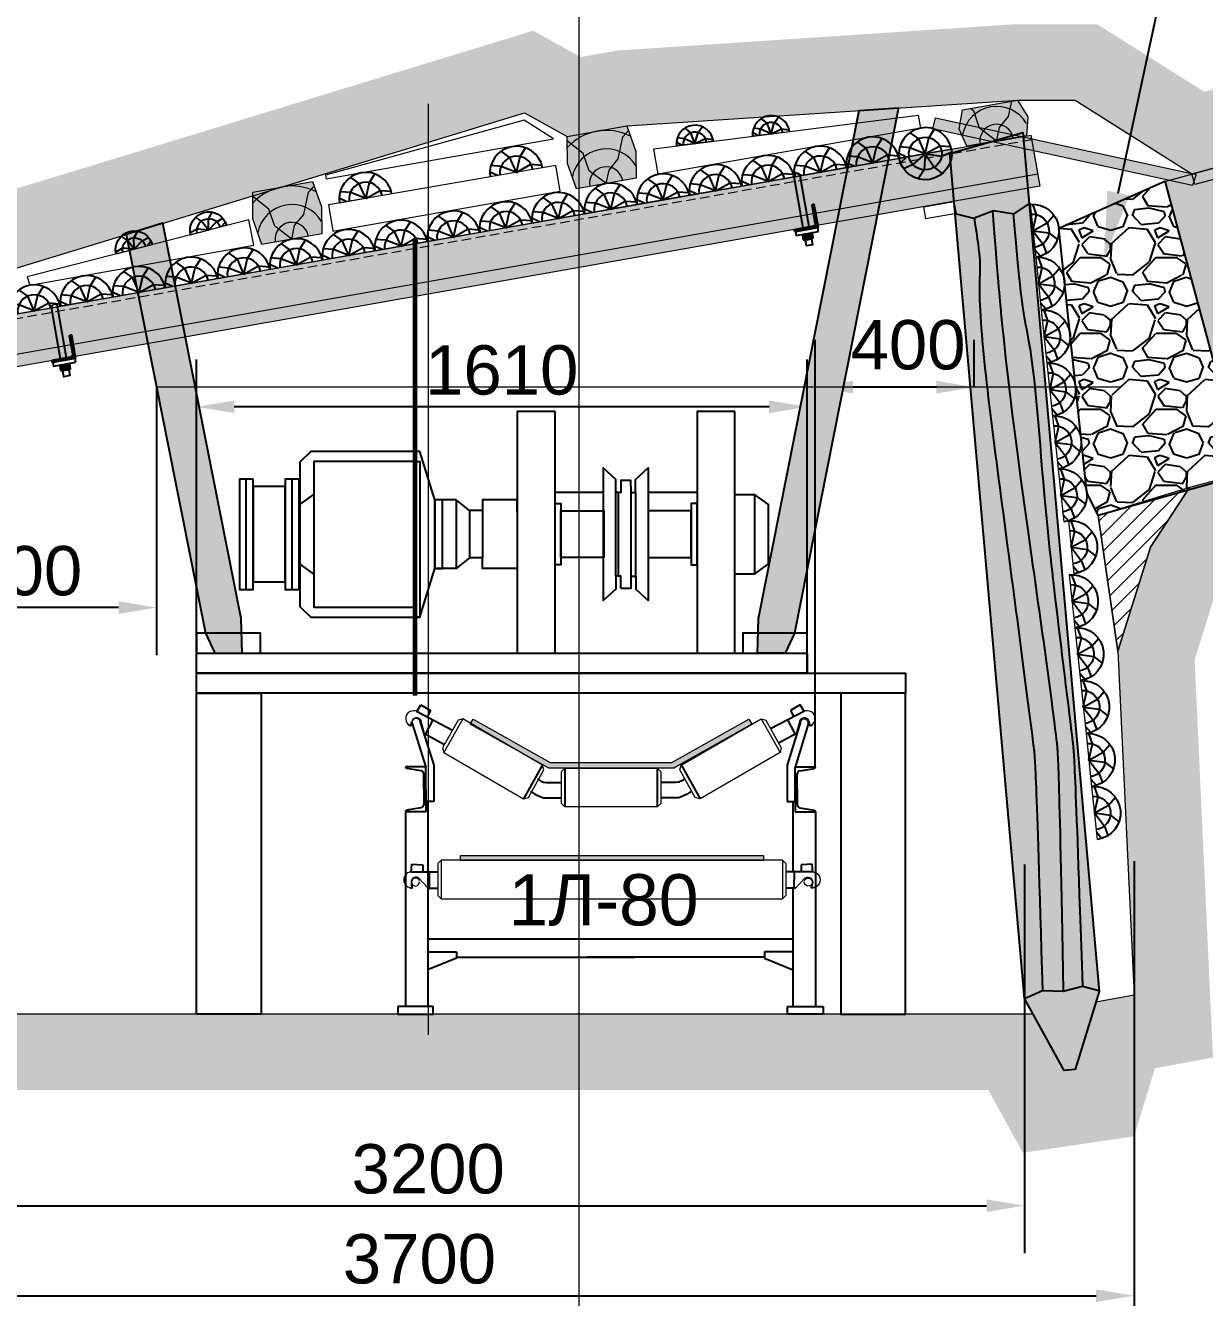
# Model space of a CAD drawing. Header units: inches. Extents: x 523 to 1492, y 69 to 539.
# Drawn here: x 883.01 to 914.09, y 188.1 to 221.63 of the extents above; entities that cross this region are included whole.
import ezdxf
from ezdxf import colors
from ezdxf.entities.mleader import LeaderData, LeaderLine
from ezdxf.math import Vec2, Vec3

# ---------------------------------------------------------------- set-up
doc = ezdxf.new("R2010")
doc.units = ezdxf.units.IN
doc.header["$MEASUREMENT"] = 0
for name, pattern in [('ACAD_ISO02W100', [15, 12, -3]), ('DASHDOTX2', [50.8, 25.4, -12.7, 0, -12.7]), ('DASHED', [0.75, 0.5, -0.25])]:
    doc.linetypes.add(name, pattern=pattern)
for name, color, linetype in [('Д_Распорка', 7, 'Continuous'), ('М16_Гайка_Конт', 7, 'Continuous'), ('М16_Планка', 7, 'Continuous'), ('Ско_М16_СВП-22', 7, 'Continuous'), ('Уголок_63х63', 7, 'Continuous')]:
    doc.layers.add(name, color=color, linetype=linetype)
doc.styles.get("Standard").update_dxf_attribs({"font": 'arial.ttf'})
doc.dimstyles.new('ISO-25', dxfattribs={"dimtxt": 2.5, "dimasz": 2.5, "dimexe": 1.25, "dimexo": 0, "dimtad": 1, "dimdec": 0, "dimtxsty": 'Standard', "dimcen": 2.5, "dimadec": 0, "dimazin": 0, "dimtfac": 1, "dimtdec": 0, "dimtmove": 0, "dimatfit": 3, "dimfxl": 0, "dimarcsym": 0})

# ---------------------------------------------------------------- blocks, each defined once
blk = doc.blocks.new('л.с.')
at = {"linetype": 'ByBlock', "lineweight": 15}
blk.add_hatch(color=7, dxfattribs=at).paths.add_polyline_path([(-1740.301, -886.946), (-1740.885, -886.946), (-1742.57, -882.946), (-1741.832, -838.235), (-1737.877, -837.538), (-1738.617, -882.987)])
at = {"color": 22}
for points in [[(-1740.301, -886.946), (-1740.885, -886.946), (-1742.57, -882.946), (-1741.832, -838.235), (-1737.877, -837.538), (-1738.617, -882.987), (-1740.301, -886.946)], [(-1741.832, -841.424), (-1740.945, -841.752), (-1739.859, -841.456), (-1738.783, -841.745), (-1737.877, -841.272)], [(-1742.57, -882.946), (-1741.585, -882.627), (-1740.498, -882.782), (-1739.467, -882.626), (-1738.621, -882.941)]]:
    blk.add_lwpolyline(points, dxfattribs=at)
for points, knots in [([(-1739.911, -841.47), (-1740.017, -845.594), (-1740.057, -849.204), (-1739.953, -855.892), (-1739.497, -866.676), (-1739.46, -870.703), (-1740.498, -882.782)], [6.357054, 6.357054, 6.357054, 6.357054, 10.200315, 25.767042, 40.430464, 42.552954, 42.552954, 42.552954, 42.552954]), ([(-1740.91, -841.742), (-1740.779, -844.057), (-1741.308, -846.067), (-1741.06, -855.893), (-1740.778, -866.471), (-1740.689, -870.735), (-1741.585, -882.627)], [6.46505, 6.46505, 6.46505, 6.46505, 9.919792, 25.486519, 40.149941, 41.654716, 41.654716, 41.654716, 41.654716]), ([(-1738.834, -841.732), (-1738.941, -846.311), (-1738.47, -850.178), (-1738.93, -855.891), (-1738.682, -866.59), (-1738.613, -870.689), (-1739.467, -882.626)], [6.52268, 6.52268, 6.52268, 6.52268, 10.462089, 26.028816, 40.692238, 42.55922, 42.55922, 42.55922, 42.55922])]:
    blk.add_open_spline(points, degree=3, knots=knots, dxfattribs=at)
blk = doc.blocks.new('СВП-27 - 3.3м')
at = {"linetype": 'ByBlock', "lineweight": 15}
blk.add_hatch(color=7, dxfattribs=at).paths.add_polyline_path([(-1250.484, -445.6), (-1316.484, -445.6), (-1316.484, -442.867), (-1250.484, -442.86)])
at = {"color": 5, "linetype": 'DASHED', "lineweight": 15}
blk.add_line((-1250.484, -443.116), (-1316.484, -443.116), dxfattribs=at)
at = {"color": 5, "linetype": 'ByBlock', "lineweight": 15}
blk.add_line((-1250.484, -444.96), (-1316.484, -444.96), dxfattribs=at)
for points in [[(-1250.484, -445.6), (-1316.484, -445.6), (-1316.484, -442.867), (-1250.484, -442.86)], [(-1311.884, -446.24), (-1310.27, -446.24), (-1310.27, -445.6), (-1311.884, -445.6)], [(-1255.084, -446.24), (-1256.697, -446.24), (-1256.697, -445.6), (-1255.084, -445.6)]]:
    blk.add_lwpolyline(points, close=True, dxfattribs=at)
blk = doc.blocks.new('М16_Гайка')
at = {"layer": 'М16_Гайка_Конт'}
h = blk.add_hatch(color=253, dxfattribs=at)
h.paths.add_polyline_path([(1.9, -6.7, 0.267171), (1.9, -13.4), (1.9, -13.4), (14.3, -13.4), (14.3, -13.4, 0.267171), (14.3, -6.7)])
h.paths.add_polyline_path([(1.9, 6.7, 0.133362), (1.9, -6.7), (14.3, -6.7, 0.133362), (14.3, 6.7)])
h.paths.add_polyline_path([(1.9, 13.4), (1.9, 13.4, 0.267171), (1.9, 6.7), (14.3, 6.7, 0.267171), (14.3, 13.4), (14.3, 13.4)])
h.paths.add_polyline_path([(0, 10.1), (0, 0), (1, 0, -0.066387), (1.9, 6.7, -0.267171), (1.9, 13.4)])
h.paths.add_polyline_path([(0, 0), (0, -10), (1.9, -13.4, -0.267171), (1.9, -6.7, -0.066387), (1, 0)])
h.paths.add_polyline_path([(15.2, 0, -0.066387), (14.3, -6.7, -0.267171), (14.3, -13.4), (16.2, -10), (16.2, 0)])
h.paths.add_polyline_path([(14.3, 13.4, -0.267171), (14.3, 6.7, -0.066387), (15.2, 0), (16.2, 0), (16.2, 10.1)])
for p, q in [((1.9, 13.4), (0, 10.1)), ((0, 10.1), (0, -10)), ((0, 10.1), (0, -10)), ((0, 0), (1, 0)), ((1.9, 13.4), (14.3, 13.4)), ((14.3, 6.7), (1.9, 6.7)), ((14.3, 13.4), (16.2, 10.1)), ((15.2, 0), (16.2, 0)), ((16.2, 10.1), (16.2, -10)), ((16.2, 10.1), (16.2, -10)), ((1.9, -13.4), (0, -10)), ((14.3, -6.7), (1.9, -6.7)), ((14.3, -13.4), (1.9, -13.4)), ((14.3, -13.4), (16.2, -10))]:
    blk.add_line(p, q, dxfattribs=at)
for centre, radius, start, end in [((7.7, 10), 6.71, 149.9725, 209.9168), ((26.6, 0), 25.6, 164.8075, 195.1925), ((8.5, 10), 6.71, 330.0832, 29.9168), ((-10.4, 0), 25.6, 344.8075, 15.1925), ((7.7, -10), 6.71, 150.0832, 210.0275), ((8.5, -10), 6.71, 330.0832, 29.9168)]:
    blk.add_arc(centre, radius, start, end, dxfattribs=at)
blk = doc.blocks.new('pfnzu')
at = {"color": 7, "lineweight": 0}
blk.add_line((142694.1, -82404), (142694.1, -82544.3), dxfattribs=at)
at = {"layer": 'Д_Распорка', "color": 253}
for p, q in [((142679.9, -82432.8), (142686.9, -82404.5)), ((142654.7, -82457.4), (142634.8, -82439)), ((142694.1, -82474.1), (142654.7, -82457.4)), ((142694.1, -82474.1), (142679.9, -82432.8)), ((142652.6, -82484.3), (142632.2, -82504.2)), ((142694.1, -82474.1), (142652.6, -82484.3)), ((142694.1, -82474.1), (142671.5, -82511.2)), ((142671.5, -82511.2), (142664.9, -82537.2)), ((142694.1, -82524.6), (142681.4, -82542.8))]:
    blk.add_line(p, q, dxfattribs=at)
at = {"layer": 'Д_Распорка', "color": 7}
blk.add_arc((142695.6, -82474.1), 70.2, 91.2316, 268.7684, dxfattribs=at)
at = {"layer": 'Д_Распорка', "color": 253}
blk.add_arc((142695.6, -82474.1), 44.2, 91.9563, 268.0437, dxfattribs=at)
blk = doc.blocks.new('Уголок_63х63')
blk.add_lwpolyline([(-6, 31.5), (-5.1, 31.5)])
at = {"layer": 'Уголок_63х63'}
for p, q in [((-6, 58.5), (-2.6, 63)), ((-6, 53.2), (0, 61.1)), ((-6, 13), (-6, 60.3)), ((-6, 47.9), (0, 55.9)), ((-6, 42.7), (0, 50.6)), ((-6, 37.4), (0, 45.3)), ((-6, 32.1), (0, 40.1)), ((-6, 26.9), (0, 34.8)), ((0, 63), (-3.3, 63)), ((0, 0), (0, 63)), ((-63, 0), (-63, 3.3)), ((0, 0), (-63, 0)), ((-62.8, 4.4), (-62, 5.4)), ((-62.1, 0), (-57.6, 6)), ((-13, 6), (-60.3, 6)), ((-58.1, 0), (-53.6, 6)), ((-54.2, 0), (-49.6, 6)), ((-50.2, 0), (-45.6, 6)), ((-46.2, 0), (-41.7, 6)), ((-42.2, 0), (-37.7, 6)), ((-38.2, 0), (-33.7, 6)), ((-34.3, 0), (-29.7, 6)), ((-30.3, 0), (-25.7, 6)), ((-26.3, 0), (-21.8, 6)), ((-22.3, 0), (-17.8, 6)), ((-18.3, 0), (-13.8, 6)), ((-14.4, 0), (-8.7, 7.5)), ((-10.4, 0), (0, 13.7)), ((-6.5, 10.4), (0, 19)), ((-6.4, 0), (0, 8.5)), ((-6, 21.6), (0, 29.5)), ((-6, 16.3), (0, 24.3)), ((-2.4, 0), (0, 3.2))]:
    blk.add_line(p, q, dxfattribs=at)
for centre, radius, start, end in [((-3.3, 60.3), 2.7, 90.0004, 180.0004), ((-60.3, 3.3), 2.7, 90.0004, 180.0004), ((-13, 13), 7, 270.0004, 0.0004)]:
    blk.add_arc(centre, radius, start, end, dxfattribs=at)
blk = doc.blocks.new('*D115')
at = {"color": 0, "linetype": 'ByBlock', "lineweight": -2}
for p, q in [((903.826, 202.063), (903.826, 213.35)), ((908.023, 212.1), (908.023, 213.35)), ((907.023, 212.1), (904.826, 212.1))]:
    blk.add_line(p, q, dxfattribs=at)
at = {"color": 0, "linetype": 'ByBlock'}
for points in [[(904.826, 212.267), (904.826, 211.933), (903.826, 212.1)], [(907.023, 212.267), (907.023, 211.933), (908.023, 212.1)]]:
    blk.add_solid(points, dxfattribs=at)
at = {"layer": 'Defpoints', "color": 0, "linetype": 'ByBlock'}
for p in [(903.826, 212.1), (908.023, 212.1), (903.826, 202.063)]:
    blk.add_point(p, dxfattribs=at)
at = {"color": 0, "linetype": 'ByBlock', "lineweight": 15, "insert": (906.277, 213.209), "char_height": 1.3, "attachment_point": 5}
blk.add_mtext('400', dxfattribs=at)
blk = doc.blocks.new('S ш.бруса')
at = {"linetype": 'ByBlock', "lineweight": 15}
blk.add_hatch(color=254, dxfattribs=at).paths.add_polyline_path([(3323.214, -1143.742), (3323.447, -1142.342), (3326.647, -1142.342), (3326.88, -1143.742), (3326.647, -1145.142), (3323.447, -1145.142)])
at = {"color": 7, "linetype": 'ByBlock', "lineweight": 15}
for points in [[(3323.214, -1143.742), (3323.447, -1142.342), (3326.647, -1142.342), (3326.88, -1143.742), (3326.647, -1145.142), (3323.447, -1145.142), (3323.214, -1143.742)], [(3325.047, -1145.142), (3324.281, -1144.319), (3324.13, -1143.38), (3323.408, -1142.575)], [(3325.047, -1145.142), (3325.314, -1144.471), (3325.891, -1143.975), (3326.34, -1142.862), (3326.688, -1142.591)]]:
    blk.add_lwpolyline(points, dxfattribs=at)
for radius, start, end in [(2.8, 52.7386, 127.2614), (1.824, 20.62921, 159.37079), (0.883, 0, 180)]:
    blk.add_arc((3325.047, -1145.142), radius, start, end, dxfattribs=at)
blk = doc.blocks.new('Расклинка')
at = {"linetype": 'ByBlock', "lineweight": 15}
blk.add_hatch(color=254, dxfattribs=at).paths.add_polyline_path([(-85.966, -572.832), (-85.628, -571.866), (-82.668, -571.866), (-82.299, -572.832), (-82.533, -573.798), (-85.733, -573.798)])
at = {"color": 7, "linetype": 'ByBlock', "lineweight": 15}
for points in [[(-85.966, -572.832), (-85.628, -571.866), (-82.668, -571.866), (-82.299, -572.832), (-82.533, -573.798), (-85.733, -573.798), (-85.966, -572.832)], [(-84.133, -573.798), (-84.898, -572.975), (-85.049, -572.036), (-85.201, -571.866)], [(-84.133, -573.798), (-83.866, -573.127), (-83.289, -572.631), (-82.98, -571.866)]]:
    blk.add_lwpolyline(points, dxfattribs=at)
for radius, start, end in [(1.824, 20.62921, 159.37079), (0.883, 0, 180)]:
    blk.add_arc((-84.133, -573.798), radius, start, end, dxfattribs=at)
blk = doc.blocks.new('*D117')
at = {"color": 0, "linetype": 'ByBlock', "lineweight": -2}
for p, q in [((909.345, 199.517), (909.345, 189.274)), ((877.913, 193.713), (877.913, 189.274)), ((878.913, 190.524), (908.345, 190.524))]:
    blk.add_line(p, q, dxfattribs=at)
at = {"color": 0, "linetype": 'ByBlock'}
for points in [[(878.913, 190.69), (878.913, 190.357), (877.913, 190.524)], [(908.345, 190.69), (908.345, 190.357), (909.345, 190.524)]]:
    blk.add_solid(points, dxfattribs=at)
at = {"layer": 'Defpoints', "color": 0, "linetype": 'ByBlock'}
for p in [(909.345, 199.517), (877.913, 193.713), (909.345, 190.524)]:
    blk.add_point(p, dxfattribs=at)
at = {"color": 0, "linetype": 'ByBlock', "lineweight": 15, "insert": (893.629, 191.488), "char_height": 1.3, "attachment_point": 5}
blk.add_mtext('3200', dxfattribs=at)
blk = doc.blocks.new('*D118')
at = {"color": 0, "linetype": 'ByBlock', "lineweight": -2}
for p, q in [((912.234, 199.606), (912.234, 186.901)), ((874.561, 192.912), (874.561, 186.901)), ((875.561, 188.151), (911.234, 188.151))]:
    blk.add_line(p, q, dxfattribs=at)
at = {"color": 0, "linetype": 'ByBlock'}
for points in [[(875.561, 188.317), (875.561, 187.984), (874.561, 188.151)], [(911.234, 188.317), (911.234, 187.984), (912.234, 188.151)]]:
    blk.add_solid(points, dxfattribs=at)
at = {"layer": 'Defpoints', "color": 0, "linetype": 'ByBlock'}
for p in [(912.234, 199.606), (874.561, 192.912), (912.234, 188.151)]:
    blk.add_point(p, dxfattribs=at)
at = {"color": 0, "linetype": 'ByBlock', "lineweight": 15, "insert": (893.398, 189.115), "char_height": 1.3, "attachment_point": 5}
blk.add_mtext('3700', dxfattribs=at)
blk = doc.blocks.new('S 1Л80 низкий')
at = {"lineweight": 0}
blk.add_hatch(color=7, dxfattribs=at).paths.add_polyline_path([(1794.838, -3829.372), (1794.912, -3829.241), (1796.944, -3830.382), (1800.151, -3830.382), (1802.183, -3829.241), (1802.256, -3829.372), (1800.19, -3830.532), (1796.905, -3830.532)])
at = {"linetype": 'ByBlock', "lineweight": 15}
blk.add_hatch(color=0, dxfattribs=at).paths.add_polyline_path([(1794.57, -3832.96), (1802.57, -3832.96), (1802.57, -3832.84), (1794.57, -3832.84)])
at = {"color": 7}
for p, q in [((1793.425, -3829.043), (1793.537, -3828.867)), ((1793.537, -3828.867), (1793.789, -3829.013)), ((1803.528, -3828.867), (1803.276, -3829.013)), ((1803.639, -3829.043), (1803.528, -3828.867)), ((1793.416, -3829.027), (1794.369, -3829.529)), ((1793.664, -3829.63), (1793.857, -3829.26)), ((1793.789, -3829.013), (1793.701, -3829.177)), ((1803.649, -3829.027), (1802.753, -3829.499)), ((1803.4, -3829.63), (1803.207, -3829.26)), ((1803.276, -3829.013), (1803.364, -3829.177)), ((1793.213, -3829.395), (1793.27, -3829.425)), ((1793.27, -3829.425), (1793.292, -3829.314)), ((1793.307, -3829.358), (1793.666, -3830.505)), ((1793.508, -3829.295), (1793.872, -3830.454)), ((1803.539, -3829.313), (1803.193, -3830.454)), ((1803.741, -3829.374), (1803.399, -3830.503)), ((1803.795, -3829.425), (1803.773, -3829.314)), ((1803.851, -3829.395), (1803.795, -3829.425)), ((1793.632, -3829.622), (1794.158, -3829.906)), ((1803.432, -3829.622), (1802.964, -3829.875)), ((1793.664, -3831.414), (1793.664, -3830.497)), ((1793.872, -3830.454), (1793.872, -3831.414)), ((1796.742, -3830.449), (1796.243, -3831.339)), ((1797.33, -3830.532), (1797.33, -3831.552)), ((1799.76, -3830.532), (1799.76, -3831.552)), ((1800.397, -3830.449), (1800.896, -3831.339)), ((1803.193, -3830.454), (1803.193, -3831.414)), ((1803.4, -3831.414), (1803.4, -3830.497)), ((1796.611, -3830.811), (1796.684, -3830.867)), ((1796.684, -3830.867), (1796.763, -3830.901)), ((1796.763, -3830.901), (1796.848, -3830.912)), ((1796.848, -3830.912), (1797.236, -3830.912)), ((1800.247, -3830.912), (1799.858, -3830.912)), ((1800.332, -3830.901), (1800.247, -3830.912)), ((1800.41, -3830.867), (1800.332, -3830.901)), ((1800.484, -3830.811), (1800.41, -3830.867)), ((1796.425, -3831.137), (1796.538, -3831.215)), ((1796.538, -3831.215), (1796.633, -3831.266)), ((1796.633, -3831.266), (1796.763, -3831.311)), ((1800.461, -3831.266), (1800.332, -3831.311)), ((1800.557, -3831.215), (1800.461, -3831.266)), ((1800.669, -3831.137), (1800.557, -3831.215)), ((1793.872, -3831.414), (1793.664, -3831.414)), ((1793.721, -3831.414), (1793.721, -3836.817)), ((1796.763, -3831.311), (1796.802, -3831.311)), ((1796.802, -3831.311), (1797.24, -3831.311)), ((1800.292, -3831.311), (1799.855, -3831.311)), ((1800.332, -3831.311), (1800.292, -3831.311)), ((1803.193, -3831.414), (1803.4, -3831.414)), ((1803.344, -3833.266), (1803.344, -3831.414)), ((1793.132, -3831.684), (1793.132, -3831.684)), ((1793.132, -3831.684), (1793.132, -3836.817)), ((1803.932, -3831.684), (1803.932, -3836.817)), ((1793.26, -3833.266), (1793.981, -3833.266)), ((1793.276, -3833.276), (1793.293, -3833.068)), ((1793.293, -3833.068), (1793.584, -3833.08)), ((1793.584, -3833.08), (1793.583, -3833.266)), ((1793.761, -3833.684), (1793.759, -3833.267)), ((1803.879, -3833.266), (1803.158, -3833.266)), ((1803.378, -3833.684), (1803.38, -3833.267)), ((1803.846, -3833.068), (1803.555, -3833.08)), ((1803.555, -3833.08), (1803.557, -3833.266)), ((1803.863, -3833.276), (1803.846, -3833.068)), ((1793.317, -3833.687), (1793.285, -3833.578)), ((1803.822, -3833.687), (1803.854, -3833.578)), ((1793.253, -3833.686), (1793.317, -3833.687)), ((1793.729, -3833.692), (1793.981, -3833.694)), ((1803.41, -3833.692), (1803.158, -3833.694)), ((1803.344, -3836.817), (1803.344, -3833.692)), ((1803.886, -3833.686), (1803.822, -3833.687)), ((1793.721, -3835.033), (1803.344, -3835.033)), ((1793.737, -3835.377), (1794.472, -3835.377)), ((1794.472, -3835.544), (1793.737, -3835.841)), ((1794.472, -3835.377), (1794.472, -3835.544)), ((1794.472, -3835.516), (1799.173, -3835.516)), ((1802.59, -3835.516), (1797.92, -3835.516)), ((1802.59, -3835.377), (1802.59, -3835.544)), ((1803.325, -3835.377), (1802.59, -3835.377)), ((1802.59, -3835.544), (1803.325, -3835.841)), ((1792.928, -3836.817), (1792.928, -3837.019)), ((1793.862, -3836.817), (1792.928, -3836.817)), ((1793.862, -3837.019), (1793.862, -3836.817)), ((1803.2, -3836.817), (1804.134, -3836.817)), ((1803.2, -3837.019), (1803.2, -3836.817)), ((1804.134, -3836.817), (1804.134, -3837.019)), ((1792.928, -3837.019), (1793.862, -3837.019)), ((1804.134, -3837.019), (1803.2, -3837.019))]:
    blk.add_line(p, q, dxfattribs=at)
at = {"color": 7, "lineweight": 0}
for p, q in [((1793.632, -3829.622), (1793.531, -3829.262)), ((1794.516, -3829.269), (1794.104, -3830.001)), ((1794.638, -3829.235), (1794.139, -3830.124)), ((1794.638, -3829.235), (1794.516, -3829.269)), ((1796.743, -3830.45), (1794.638, -3829.235)), ((1794.838, -3829.372), (1794.912, -3829.241)), ((1794.912, -3829.241), (1796.944, -3830.382)), ((1800.151, -3830.382), (1802.183, -3829.241)), ((1800.397, -3830.45), (1802.501, -3829.235)), ((1802.183, -3829.241), (1802.256, -3829.372)), ((1802.501, -3829.235), (1803.001, -3830.124)), ((1802.501, -3829.235), (1802.624, -3829.269)), ((1802.624, -3829.269), (1803.035, -3830.001)), ((1803.432, -3829.622), (1803.533, -3829.262)), ((1796.905, -3830.532), (1794.838, -3829.372)), ((1796.905, -3830.532), (1794.838, -3829.372)), ((1800.19, -3830.532), (1802.256, -3829.372)), ((1802.256, -3829.372), (1800.19, -3830.532)), ((1794.104, -3830.001), (1794.139, -3830.124)), ((1794.139, -3830.124), (1796.243, -3831.339)), ((1803.001, -3830.124), (1800.896, -3831.339)), ((1803.035, -3830.001), (1803.001, -3830.124)), ((1796.373, -3831.303), (1796.779, -3830.579)), ((1796.779, -3830.579), (1796.743, -3830.45)), ((1800.19, -3830.532), (1796.905, -3830.532)), ((1796.944, -3830.382), (1800.151, -3830.382)), ((1797.24, -3830.622), (1797.33, -3830.532)), ((1797.33, -3830.532), (1799.765, -3830.532)), ((1799.765, -3830.532), (1799.855, -3830.622)), ((1800.36, -3830.579), (1800.397, -3830.45)), ((1800.766, -3831.303), (1800.36, -3830.579)), ((1797.24, -3831.462), (1797.24, -3830.622)), ((1799.855, -3830.622), (1799.855, -3831.462)), ((1796.243, -3831.339), (1796.373, -3831.303)), ((1797.33, -3831.552), (1797.24, -3831.462)), ((1799.765, -3831.552), (1797.33, -3831.552)), ((1799.855, -3831.462), (1799.76, -3831.552)), ((1800.896, -3831.339), (1800.766, -3831.303)), ((1794.071, -3832.959), (1793.981, -3833.049)), ((1794.071, -3832.959), (1794.071, -3833.98)), ((1803.068, -3832.96), (1794.071, -3832.959)), ((1803.068, -3832.959), (1803.068, -3833.98)), ((1803.068, -3832.959), (1803.158, -3833.049)), ((1793.981, -3833.049), (1793.981, -3833.89)), ((1803.158, -3833.049), (1803.158, -3833.89)), ((1793.729, -3833.692), (1793.472, -3833.42)), ((1803.41, -3833.692), (1803.668, -3833.42)), ((1793.981, -3833.89), (1794.071, -3833.98)), ((1803.158, -3833.89), (1803.068, -3833.98)), ((1794.071, -3833.98), (1803.068, -3833.98))]:
    blk.add_line(p, q, dxfattribs=at)
at = {"color": 7, "linetype": 'Continuous'}
for p, q in [((1793.664, -3830.497), (1793.127, -3830.497)), ((1793.484, -3830.593), (1793.161, -3830.538)), ((1793.546, -3830.606), (1793.429, -3830.584)), ((1793.664, -3831.09), (1793.664, -3830.497)), ((1803.4, -3830.497), (1803.937, -3830.497)), ((1803.4, -3831.09), (1803.4, -3830.497)), ((1803.518, -3830.606), (1803.635, -3830.584)), ((1803.581, -3830.593), (1803.903, -3830.538)), ((1793.61, -3831.09), (1793.61, -3830.682)), ((1803.454, -3831.09), (1803.454, -3830.682)), ((1793.61, -3831.09), (1793.61, -3831.498)), ((1793.664, -3831.09), (1793.664, -3831.684)), ((1803.4, -3831.09), (1803.4, -3831.684)), ((1803.454, -3831.09), (1803.454, -3831.498)), ((1793.484, -3831.587), (1793.161, -3831.642)), ((1793.546, -3831.575), (1793.429, -3831.597)), ((1803.518, -3831.575), (1803.635, -3831.597)), ((1803.581, -3831.587), (1803.903, -3831.642)), ((1793.664, -3831.684), (1793.127, -3831.684)), ((1803.4, -3831.684), (1803.937, -3831.684))]:
    blk.add_line(p, q, dxfattribs=at)
at = {"color": 7, "linetype": 'ByBlock', "lineweight": 15}
blk.add_lwpolyline([(1794.57, -3832.96), (1802.57, -3832.96), (1802.57, -3832.84), (1794.57, -3832.84)], close=True, dxfattribs=at)
at = {"color": 7, "lineweight": 0}
for centre, major_axis, start_param, end_param in [((1793.345, -3829.228), (-0.148, 0.148), -1.274077, 1.87492), ((1793.407, -3829.326), (0.0747, 0.0747), 5.801216, 8.942808), ((1793.422, -3829.335), (-0.093, 0.093), 4.518928, 6.910383), ((1803.643, -3829.335), (0.093, 0.093), 5.655987, 8.047442), ((1803.64, -3829.343), (0.0747, 0.0747), 5.203569, 8.345161), ((1803.719, -3829.228), (0.148, 0.148), 4.408266, 7.557263), ((1793.292, -3833.477), (0.062, 0.201), 0.296719, 3.445716), ((1793.409, -3833.536), (0.039, 0.126), 6.089724, 8.48118), ((1793.393, -3833.535), (-0.101, 0.031), 4.230419, 7.372012), ((1793.393, -3833.535), (0.031, 0.101), 5.283459, 11.351007)]:
    blk.add_ellipse(centre, major_axis=major_axis, ratio=1, start_param=start_param, end_param=end_param, dxfattribs=at)
at = {"color": 7, "linetype": 'Continuous'}
for centre, major_axis, start_param, end_param in [((1793.169, -3830.497), (0.0297, 0.0297), 2.33712, 3.730335), ((1793.532, -3830.682), (0.0552, 0.0552), 5.497787, 6.887533), ((1803.532, -3830.682), (-0.0552, 0.0552), -0.604348, 0.785398), ((1803.895, -3830.497), (0.0297, 0.0297), 4.123647, 5.516861), ((1793.532, -3831.498), (0.0552, 0.0552), 4.108041, 5.497787), ((1803.532, -3831.498), (0.0552, 0.0552), 2.356194, 3.745941), ((1793.169, -3831.683), (-0.0297, 0.0297), -0.588742, 0.804472), ((1803.895, -3831.683), (0.0297, 0.0297), 5.478713, 6.871928)]:
    blk.add_ellipse(centre, major_axis=major_axis, ratio=1, start_param=start_param, end_param=end_param, dxfattribs=at)
at = {"color": 7, "lineweight": 0, "extrusion": (0, 0, -1)}
for centre, major_axis, start_param, end_param in [((1803.847, -3833.477), (-0.062, 0.201), 0.296719, 3.445716), ((1803.747, -3833.535), (-0.031, 0.101), 5.283459, 11.351007), ((1803.73, -3833.536), (-0.039, 0.126), 6.089724, 8.48118), ((1803.747, -3833.535), (0.101, 0.031), 4.230419, 7.372012)]:
    blk.add_ellipse(centre, major_axis=major_axis, ratio=1, start_param=start_param, end_param=end_param, dxfattribs=at)
blk = doc.blocks.new('Доска 30 - 1.1м')
at = {"linetype": 'ByBlock', "lineweight": 15}
blk.add_hatch(color=7, dxfattribs=at).paths.add_polyline_path([(1811.969, -3809.514), (1811.969, -3809.214), (1822.969, -3809.214), (1822.969, -3809.514)])
at = {"color": 7, "linetype": 'ByBlock', "lineweight": 15}
blk.add_lwpolyline([(1811.969, -3809.514), (1811.969, -3809.214), (1822.969, -3809.214), (1822.969, -3809.514), (1811.969, -3809.514)], dxfattribs=at)
blk = doc.blocks.new('Руд.стойка 0.14 - 0.8')
at = {"linetype": 'ByBlock', "lineweight": 15}
blk.add_hatch(color=253, dxfattribs=at).paths.add_polyline_path([(1982.824, -1393.946), (1984.224, -1393.946), (1984.224, -1401.946), (1982.824, -1401.946)])
at = {"color": 7, "linetype": 'ByBlock', "lineweight": 15}
blk.add_lwpolyline([(1982.824, -1393.946), (1984.224, -1393.946), (1984.224, -1401.946), (1982.824, -1401.946), (1982.824, -1393.946)], dxfattribs=at)
blk = doc.blocks.new('Привод С-53. в')
for p, q in [((8332.1, 2545.1), (8306, 2545.2)), ((9198.2, 2257.2), (9198.2, 2547.6)), ((9319, 2257.2), (9319, 2547.6)), ((8131.1, 2512.6), (8259.8, 2512.6)), ((8292.2, 2292.2), (8292.2, 2512.8)), ((8304.7, 2292.2), (8304.7, 2512.7)), ((8332.1, 2512.6), (8344.7, 2512.6)), ((8338.4, 2292.1), (8338.4, 2512.6)), ((8344.7, 2292.1), (8344.7, 2512.6)), ((8378.4, 2512.6), (8505.3, 2512.6)), ((8765.8, 2492.8), (8765.8, 2311.9)), ((8696.8, 2464.7), (8696.8, 2340.1)), ((8730.6, 2464.7), (8730.6, 2340.1))]:
    blk.add_line(p, q)
for points in [[(8031.1, 2726.3), (8131.1, 2726.3), (8131.1, 2088.9), (8031.1, 2088.9)], [(8505.3, 2726.3), (8605.3, 2726.3), (8605.3, 2088.9), (8505.3, 2088.9)], [(8876.8, 2594.4), (8861.9, 2594.4), (8861.9, 2184.1), (8876.8, 2184.1)], [(8876.8, 2594.4), (9141.1, 2594.4), (9141.1, 2210.4), (8876.8, 2210.4)], [(9180, 2547.6), (9216.4, 2547.6), (9216.4, 2257.2), (9180, 2257.2)], [(9300.8, 2277.3), (9216.4, 2277.3), (9216.4, 2528.2), (9300.8, 2528.2)], [(9300.8, 2547.6), (9337.2, 2547.6), (9337.2, 2257.2), (9300.8, 2257.2)], [(8031.1, 2507.4), (7979.6, 2507.4), (7979.6, 2297.3), (8031.1, 2297.3)], [(8131.1, 2483.4), (8146.5, 2483.4), (8146.5, 2321.6), (8131.1, 2321.6)], [(8505.3, 2483.4), (8489.9, 2483.4), (8489.9, 2321.6), (8505.3, 2321.6)], [(8801.9, 2492.8), (8822.3, 2492.8), (8822.3, 2311.9), (8801.9, 2311.9)], [(8146.5, 2463.9), (8259.8, 2463.9), (8259.8, 2340.9), (8146.5, 2340.9)], [(8489.9, 2463.9), (8376.5, 2463.9), (8376.5, 2340.9), (8489.9, 2340.9)], [(8010.2, 2088.9), (7840.8, 2088.9), (7840.8, 2141.4), (8010.2, 2141.4)], [(9450.7, 2088.9), (9281.3, 2088.9), (9281.3, 2141.4), (9450.7, 2141.4)], [(7841, 2036.3), (9450.7, 2036.3), (9450.7, 2088.9), (7841, 2088.9)]]:
    blk.add_lwpolyline(points, close=True)
for points in [[(8822.3, 2492.8), (8862.1, 2620.8), (9149.4, 2620.7), (9178.4, 2592.5), (9178.4, 2212.2), (9149.4, 2184.1), (8861.9, 2184.1), (8822.3, 2311.9), (8822.3, 2492.8)], [(8332.1, 2545.1), (8306, 2545.1), (8305.8, 2512.7), (8293.3, 2512.8), (8293.4, 2547.2), (8259.8, 2577.4), (8259.8, 2227.6)], [(8332.1, 2545.1), (8332.1, 2545.1), (8332.1, 2512.6), (8344.7, 2512.6), (8344.7, 2547.1), (8378.4, 2577.1), (8378.4, 2227.6)], [(7979.6, 2297.3), (7942.3, 2324.1), (7942.3, 2480.7), (7979.6, 2507.4)], [(8605.3, 2460.3), (8605.3, 2492.8), (8696.8, 2492.8), (8696.8, 2464.7), (8730.6, 2464.7), (8765.8, 2492.8), (8822.3, 2492.8)], [(9141.1, 2297.3), (9178.4, 2324.1), (9178.4, 2480.7), (9141.1, 2507.4)], [(8822.3, 2328.8), (8822.3, 2475.9)], [(8605.3, 2344.5), (8605.3, 2311.9), (8696.8, 2311.9), (8696.8, 2340.1), (8730.6, 2340.1), (8765.8, 2311.9), (8822.3, 2311.9)], [(8332.1, 2260.1), (8304.7, 2260.1), (8304.7, 2292.2), (8292.2, 2292.2), (8292, 2257.8), (8259.8, 2227.6), (8259.8, 2227.6)], [(8332.1, 2260.1), (8332.1, 2260.1), (8332.1, 2292.1), (8344.7, 2292.1), (8344.7, 2257.7), (8378.4, 2227.6), (8378.4, 2227.6)]]:
    blk.add_lwpolyline(points)
blk = doc.blocks.new('*D353')
at = {"color": 0, "linetype": 'ByBlock', "lineweight": -2}
for p, q in [((887.518, 204.561), (887.518, 212.832)), ((903.615, 204.561), (903.615, 212.832)), ((902.615, 211.582), (888.518, 211.582))]:
    blk.add_line(p, q, dxfattribs=at)
at = {"color": 0, "linetype": 'ByBlock'}
for points in [[(888.518, 211.748), (888.518, 211.415), (887.518, 211.582)], [(902.615, 211.748), (902.615, 211.415), (903.615, 211.582)]]:
    blk.add_solid(points, dxfattribs=at)
at = {"layer": 'Defpoints', "color": 0, "linetype": 'ByBlock'}
for p in [(887.518, 211.582), (887.518, 204.561), (903.615, 204.561)]:
    blk.add_point(p, dxfattribs=at)
at = {"color": 0, "linetype": 'ByBlock', "lineweight": 15, "insert": (895.567, 212.545), "char_height": 1.3, "attachment_point": 5}
blk.add_mtext('1610', dxfattribs=at)
blk = doc.blocks.new('*D354')
at = {"color": 0, "linetype": 'ByBlock', "lineweight": -2}
for p, q in [((879.521, 212.1), (879.521, 205.039)), ((886.469, 212.1), (886.469, 205.039)), ((885.469, 206.289), (880.521, 206.289))]:
    blk.add_line(p, q, dxfattribs=at)
at = {"color": 0, "linetype": 'ByBlock'}
for points in [[(880.521, 206.456), (880.521, 206.123), (879.521, 206.289)], [(885.469, 206.456), (885.469, 206.123), (886.469, 206.289)]]:
    blk.add_solid(points, dxfattribs=at)
at = {"layer": 'Defpoints', "color": 0, "linetype": 'ByBlock'}
for p in [(879.521, 212.1), (886.469, 212.1), (879.521, 206.289)]:
    blk.add_point(p, dxfattribs=at)
at = {"color": 0, "linetype": 'ByBlock', "lineweight": 15, "insert": (882.995, 207.253), "char_height": 1.3, "attachment_point": 5}
blk.add_mtext('700', dxfattribs=at)

msp = doc.modelspace()

# ---------------------------------------------------------------- hatches: boundary and pattern name
h = msp.add_hatch()
h.set_pattern_fill('ANSI38', color=256, scale=5, style=0)
h.paths.add_polyline_path([(1072.524, 256.759), (948.768, 219), (931.023, 214.059), (913.694, 209.454), (912.665, 207.886), (911.806, 205.143), (912.234, 196.075), (911.225, 195.886), (910.686, 194.125), (910.393, 194.085), (909.574, 195.571), (878.075, 195.571), (877.914, 193.725), (876.897, 191.797), (876.606, 191.823), (876.167, 193.195), (874.561, 192.912), (876.342, 213.273), (896.166, 219.334), (897.291, 218.707), (898.866, 218.985), (909.166, 219.666), (910.683, 219.666), (913.757, 217.727), (927.32, 221.429), (931.447, 222.555), (945.416, 226.344), (960.402, 230.846), (1003.648, 244.067), (1003.223, 244.938), (1003.132, 246.817), (1002.14, 249.282), (1002.045, 251.943), (1043.166, 264.515), (1043.954, 261.295), (1045.694, 259.054), (1045.501, 256.878), (1063.67, 262.433), (1063.836, 264.062), (1065.184, 265.136), (1065.849, 267.443), (1068.52, 269.844)], flags=16)
h.paths.add_polyline_path([(1073.109, 254.847), (949.328, 217.08), (931.548, 212.129), (914.947, 207.718), (914.491, 207.022), (913.83, 204.913), (914.314, 194.431), (912.783, 194.143), (912.234, 192.352), (909.303, 191.918), (908.393, 193.571), (879.908, 193.571), (878.955, 191.413), (878.046, 189.688), (875.105, 189.948), (874.794, 190.922), (872.341, 190.49), (874.467, 214.792), (896.396, 221.496), (897.644, 220.8), (898.626, 220.973), (909.1, 221.666), (911.261, 221.666), (914.08, 219.888), (926.793, 223.358), (930.922, 224.485), (944.866, 228.267), (959.822, 232.76), (1001.198, 245.41), (1001.151, 246.383), (1000.154, 248.86), (999.991, 253.406), (1044.103, 266.892), (1046.527, 262.692), (1047.617, 259.617), (1061.815, 263.957), (1061.932, 265.102), (1063.439, 266.303), (1064.086, 268.548), (1067.875, 271.953)])
for points in [[(902.309, 205.087), (902.338, 205.999), (904.991, 219.39), (906.028, 219.459), (903.282, 205.617), (903.035, 205.087)], [(888.728, 205.087), (888.699, 205.999), (886.636, 216.421), (885.671, 216.126), (887.755, 205.617), (888.002, 205.087)]]:
    msp.add_hatch(color=22).paths.add_polyline_path(points)
at = {"linetype": 'ByBlock', "lineweight": 15}
msp.add_hatch(color=7, dxfattribs=at).paths.add_polyline_path([(906.934, 218.909), (906.998, 219.202), (913.867, 217.703), (913.771, 217.416)])
h = msp.add_hatch()
h.set_pattern_fill('GRAVEL', color=256, scale=2, style=0)
h.set_pattern_definition([(228.0128, (173.04387, -25.39398), (-15.999996464, -18.000002683), [0.269072, -26.638176]), (184.9697, (172.86387, -25.59398), (24.000002103, 1.999982614), [0.461736, -45.71185]), (132.5104, (172.40387, -25.63398), (19.999981437, -22.000017348), [0.325576, -32.232064]), (267.2737, (171.62387, -26.13398), (1.999992035, 40.00000059), [0.420476, -41.627116]), (292.8337, (171.60387, -26.55398), (-10.000019811, 23.999992824), [0.41231, -40.818746]), (357.2737, (171.76387, -26.93398), (-40.00000059, 1.999992035), [0.420476, -41.627116]), (37.6942, (172.18387, -26.95398), (-26.000014691, -19.99998081), [0.556058, -55.049698]), (72.2553, (172.62387, -26.61398), (14.0000215254, 43.9999924625), [0.524976, -51.972642]), (121.4296, (172.78387, -26.11398), (-16.000016468, 25.999990073), [0.4219, -41.768146]), (175.2364, (172.56387, -25.75398), (22.000001893, -1.999983065), [0.481664, -23.601526]), (222.3974, (172.08387, -25.713977), (-24.000014702, -21.999984164), [0.622896, -61.66675]), (138.8141, (173.60387, -26.15398), (-14.000005894, 11.999994627), [0.212602, -21.047688]), (171.4692, (173.44387, -26.01398), (25.99999657, -4.00001582), [0.404474, -40.043022]), (225, (173.0439, -25.954), (-2e-16, -2.0000006), [0.282842, -2.545584]), (203.1986, (172.90387, -25.71398), (9.99999946, 4.00000265), [0.152316, -15.07923]), (291.8014, (172.76387, -25.77398), (-1.99999982, 6.00000055), [0.215406, -10.554924]), (30.9638, (172.84387, -25.97398), (5.99999604, 4.00000497), [0.349858, -11.312046]), (161.5651, (173.1439, -25.794), (4.00000087, -1.9999968), [0.252982, -6.071574]), (16.3895, (171.60387, -25.77398), (20.000004397, 5.99998542), [0.3544, -35.08569]), (70.3462, (171.94387, -25.67398), (-7.999990495, -22.000004271), [0.297322, -29.434816]), (293.1986, (173.14387, -25.39398), (-4.00000265, 9.99999946), [0.30463, -14.926916]), (343.6105, (173.26387, -25.67398), (-20.000004397, 5.99998542), [0.3544, -35.08569]), (339.444, (171.60387, -27.01398), (-10.00000369, 3.99999199), [0.34176, -16.746248]), (294.7751, (171.92387, -27.13398), (-9.999984378, 22.000006844), [0.286356, -28.349286]), (66.8014, (173.16387, -27.39398), (4.00000265, 9.99999946), [0.30463, -14.926916]), (17.354, (173.28387, -27.11398), (-26.000004038, -7.999989005), [0.335262, -33.190848]), (69.444, (172.18387, -27.39398), (-3.99999199, -10.00000369), [0.17088, -16.917128]), (101.3099, (173.04387, -27.39398), (-1.99999526, 8.0000015), [0.10198, -10.096058]), (165.9638, (173.02387, -27.294), (6.0000011, -1.9999961), [0.41231, -7.8339]), (186.009, (172.62387, -27.19398), (19.999999502, 1.999998635), [0.3821, -37.827846]), (303.6901, (172.8439, -26.154), (-2.00000267, 3.9999991), [0.288444, -6.922658]), (353.1572, (173.00387, -26.39398), (33.999998731, -4.000015996), [0.503588, -49.855126]), (60.9454, (173.50387, -26.45398), (-8.000000054, -14.00000077), [0.205912, -20.385348]), (90, (173.6039, -26.274), (-2, 2), [0.12, -1.88]), (120.2564, (172.58387, -27.13398), (7.999989774, -14.000004912), [0.277848, -27.50704]), (48.0128, (172.44387, -26.89398), (15.999996464, 18.000002683), [0.538144, -26.369104]), (0, (172.8039, -26.494), (2, 2), [0.52, -1.48]), (325.3048, (173.32387, -26.49398), (-19.999988518, 14.00001722), [0.316228, -31.306548]), (254.0546, (173.58387, -26.67398), (-1.99999978, -8.00000025), [0.291204, -14.269016]), (207.646, (173.50387, -26.95398), (-37.999991614, -20.000015426), [0.47413, -46.938948]), (175.4261, (173.08387, -27.17398), (-26.000001117, 1.999989602), [0.501598, -49.658148])])
h.paths.add_polyline_path([(910.25, 216.294), (913.046, 217.525), (915.123, 209.799), (911.287, 208.718), (910.988, 209.319)])
h = msp.add_hatch(dxfattribs=at)
h.set_pattern_fill('ANSI31', style=0)
h.set_pattern_definition([(45, (-900.1003, 4033.1623), (-2.245064, 2.245064), [])])
h.paths.add_polyline_path([(913.694, 209.454), (911.287, 208.718), (911.806, 205.143), (912.665, 207.886)])
h = msp.add_hatch(dxfattribs=at)
h.set_pattern_fill('ANSI31', scale=0.1, style=0)
h.set_pattern_definition([(45, (-900.10033, 4033.16233), (-0.224506403, 0.224506403), [])])
h.paths.add_polyline_path([(913.694, 209.454), (911.287, 208.718), (911.806, 205.143), (912.665, 207.886)])

# ---------------------------------------------------------------- linework, layer by layer
at = {"color": 252, "linetype": 'ByBlock', "lineweight": 15}
msp.add_line((897.606, 69.4), (897.606, 538.961), dxfattribs=at)
at = {"color": 7, "linetype": 'DASHDOTX2', "lineweight": 15}
for p, q in [((893.629, 219.57), (893.629, 195.029)), ((911.88, 212.1), (879.101, 212.1))]:
    msp.add_line(p, q, dxfattribs=at)
at = {"color": 7, "linetype": 'ByBlock', "lineweight": 15}
msp.add_line((911.806, 205.143), (911.287, 208.718), dxfattribs=at)
for points in [[(931.023, 214.059), (913.694, 209.454), (912.665, 207.886), (911.806, 205.143), (912.234, 196.075), (911.225, 195.886), (910.686, 194.125), (910.393, 194.085), (909.574, 195.571), (878.075, 195.571), (877.914, 193.725), (876.897, 191.797), (876.606, 191.823), (876.167, 193.195), (874.561, 192.912), (876.342, 213.273), (896.166, 219.334), (897.291, 218.707), (898.866, 218.985), (909.166, 219.666), (910.683, 219.666), (913.757, 217.727), (927.32, 221.429)], [(890.921, 217.688), (890.939, 217.587), (896.93, 218.641), (896.16, 219.137), (890.921, 217.688)], [(906.541, 219.266), (906.601, 218.928), (899.694, 217.71), (899.574, 218.386), (906.541, 219.266)], [(906.934, 218.909), (906.998, 219.202), (913.867, 217.703), (913.771, 217.416), (906.934, 218.909)], [(890.999, 216.906), (891.119, 216.215), (897.11, 217.268), (896.991, 217.944), (890.999, 216.906)], [(883.054, 215.011), (883.126, 214.785), (889.037, 215.842), (888.898, 216.514), (883.054, 215.011)], [(913.694, 209.454), (911.287, 208.718), (911.806, 205.143), (912.665, 207.886), (913.694, 209.454)]]:
    msp.add_lwpolyline(points, dxfattribs=at)
for points in [[(902.309, 205.087), (902.338, 205.999), (904.991, 219.39), (906.028, 219.459), (903.282, 205.617), (903.035, 205.087), (902.309, 205.087)], [(910.25, 216.294), (913.046, 217.525), (915.123, 209.799), (911.287, 208.718), (910.988, 209.319), (910.25, 216.294), (910.25, 216.294)], [(888.728, 205.087), (888.699, 205.999), (886.636, 216.421), (885.671, 216.126), (887.755, 205.617), (888.002, 205.087), (888.728, 205.087)]]:
    msp.add_lwpolyline(points)
at = {"linetype": 'ACAD_ISO02W100', "const_width": 0.125}
msp.add_lwpolyline([(893.282, 203.967), (893.282, 216.033)], dxfattribs=at)
for points in [[(906.211, 204.036), (887.518, 204.036), (887.518, 204.561), (906.211, 204.561)], [(887.518, 204.036), (889.227, 204.036), (889.227, 195.571), (887.518, 195.571)], [(906.211, 204.036), (904.503, 204.036), (904.503, 195.571), (906.211, 195.571)]]:
    msp.add_lwpolyline(points, close=True)
at = {"layer": 'М16_Планка', "color": 7}
for points in [[(903.916, 216.203), (903.899, 216.302), (903.308, 216.198), (903.325, 216.099), (903.916, 216.203)], [(884.343, 212.757), (884.325, 212.855), (883.734, 212.751), (883.752, 212.652), (884.343, 212.757)]]:
    msp.add_lwpolyline(points, dxfattribs=at)
at = {"layer": 'Ско_М16_СВП-22', "color": 7}
for p, q in [((903.515, 216.295), (903.277, 217.644)), ((903.672, 216.323), (903.434, 217.672)), ((883.941, 212.848), (883.703, 214.197)), ((884.098, 212.876), (883.861, 214.225))]:
    msp.add_line(p, q, dxfattribs=at)
for points in [[(903.728, 216.006), (903.755, 215.851), (903.598, 215.823), (903.571, 215.978)], [(903.675, 215.845), (903.677, 215.837)], [(884.154, 212.559), (884.182, 212.404), (884.024, 212.376), (883.997, 212.531)], [(884.101, 212.398), (884.103, 212.39)]]:
    msp.add_lwpolyline(points, dxfattribs=at)
for centre in [(903.356, 217.655), (883.782, 214.208)]:
    msp.add_arc(centre, 0.08, 10, 190, dxfattribs=at)

# ---------------------------------------------------------------- block references
at = {"color": 7, "linetype": 'ByBlock', "lineweight": 15}
for name, p, rotation in [('Доска 30 - 1.1м', (-1822.368, 3428.173), 14.99999999999445), ('Руд.стойка 0.14 - 0.8', (-1363.691, 1048.875), 15.0479547910488)]:
    msp.add_blockref(name, p, dxfattribs=dict(at, rotation=rotation))
for name, p, xscale, yscale, zscale, rotation in [('Расклинка', (900.22, 508.433), 0.5000000000000624, 0.5000000000000624, 0.5000000000000624, 10.00000000000389), ('СВП-27 - 3.3м', (1486.806, 545.382), 0.5000000000000624, 0.5000000000000624, 0.5000000000000624, 10.00000000000389), ('л.с.', (1729.711, 726.115), 0.4999999999998739, 0.4999999999998739, 0.4999999999998739, 5.999999999983627)]:
    msp.add_blockref(name, p, dxfattribs=dict(xscale=xscale, yscale=yscale, zscale=zscale, rotation=rotation))
at = {"color": 7, "lineweight": 0}
for p, xscale, yscale, zscale, rotation in [((1359.095, 1278.287), 0.006999667850362793, 0.006999667850362793, 0.006999667850362793, 276.721052573472), ((1357.086, 1278.033), 0.006999667850362793, 0.006999667850362793, 0.006999667850362793, 276.721052573472), ((1471.129, 1766.657), 0.00999952550053377, 0.00999952550053377, 0.00999952550053377, 279.9999999997643), ((1469.747, 1766.413), 0.00999952550053377, 0.00999952550053377, 0.00999952550053377, 279.9999999997643), ((1460.353, 1766.166), 0.00999952550053377, 0.00999952550053377, 0.00999952550053377, 279.9999999997643), ((1466.985, 1765.926), 0.00999952550053377, 0.00999952550053377, 0.00999952550053377, 279.9999999997643), ((1468.366, 1766.169), 0.00999952550053377, 0.00999952550053377, 0.00999952550053377, 279.9999999997643), ((1966.677, -1043.734), -0.00999952550053377, 0.00999952550046146, 0.0099995255, 279.9999999997643), ((1465.603, 1765.682), 0.00999952550053377, 0.00999952550053377, 0.00999952550053377, 279.9999999997643), ((1456.38, 1765.478), 0.00999952550053377, 0.00999952550053377, 0.00999952550053377, 279.9999999997643), ((1464.222, 1765.439), 0.00999952550053377, 0.00999952550053377, 0.00999952550053377, 279.9999999997643), ((1461.459, 1764.948), 0.00999952550053377, 0.00999952550053377, 0.00999952550053377, 279.9999999997643), ((1462.84, 1765.195), 0.00999952550053377, 0.00999952550053377, 0.00999952550053377, 279.9999999997643), ((1460.078, 1764.705), 0.00999952550053377, 0.00999952550053377, 0.00999952550053377, 279.9999999997643), ((2241.808, 1186.394), -0.009999525500547994, 0.00999952550046146, 0.0099995255, 6.036092465578368), ((73.104, 1032.999), -0.006999667850599682, 0.006999667850323021, 0.006999667849999999, 104.9020584512066), ((1458.696, 1764.461), 0.00999952550053377, 0.00999952550053377, 0.00999952550053377, 279.9999999997643), ((71.142, 1032.495), -0.006999667850599682, 0.006999667850323021, 0.006999667849999999, 104.9020584512066), ((1455.933, 1763.974), 0.00999952550053377, 0.00999952550053377, 0.00999952550053377, 279.9999999997643), ((1457.315, 1764.217), 0.00999952550053377, 0.00999952550053377, 0.00999952550053377, 279.9999999997643), ((1454.552, 1763.73), 0.00999952550053377, 0.00999952550053377, 0.00999952550053377, 279.9999999997643), ((1451.789, 1763.243), 0.00999952550053377, 0.00999952550053377, 0.00999952550053377, 279.9999999997643), ((1453.17, 1763.486), 0.00999952550053377, 0.00999952550053377, 0.00999952550053377, 279.9999999997643), ((1450.407, 1762.999), 0.00999952550053377, 0.00999952550053377, 0.00999952550053377, 279.9999999997643), ((2241.956, 1184.999), -0.009999525500547994, 0.00999952550046146, 0.0099995255, 6.036092465578368), ((1449.026, 1762.756), 0.00999952550053377, 0.00999952550053377, 0.00999952550053377, 279.9999999997643), ((1447.644, 1762.512), 0.00999952550053377, 0.00999952550053377, 0.00999952550053377, 279.9999999997643), ((2242.103, 1183.604), -0.009999525500547994, 0.00999952550046146, 0.0099995255, 6.036092465578368), ((2242.251, 1182.209), -0.009999525500547994, 0.00999952550046146, 0.0099995255, 6.036092465578368), ((2242.398, 1180.814), -0.009999525500547994, 0.00999952550046146, 0.0099995255, 6.036092465578368), ((2242.546, 1179.419), -0.009999525500547994, 0.00999952550046146, 0.0099995255, 6.036092465578368), ((2242.817, 1178.052), -0.009999525500547994, 0.00999952550046146, 0.0099995255, 6.036092465578368), ((2242.84, 1176.629), -0.009999525500547994, 0.00999952550046146, 0.0099995255, 6.036092465578368), ((2242.988, 1175.234), -0.009999525500547994, 0.00999952550046146, 0.0099995255, 6.036092465578368), ((2243.135, 1173.839), -0.009999525500547994, 0.00999952550046146, 0.0099995255, 6.036092465578368), ((2243.283, 1172.444), -0.009999525500547994, 0.00999952550046146, 0.0099995255, 6.036092465578368), ((2243.43, 1171.049), -0.009999525500547994, 0.00999952550046146, 0.0099995255, 6.036092465578368)]:
    msp.add_blockref('pfnzu', p, dxfattribs=dict(at, xscale=xscale, yscale=yscale, zscale=zscale, rotation=rotation))
at = {"color": 7, "linetype": 'ByBlock', "lineweight": 15, "xscale": 0.5000000000000624, "yscale": 0.5000000000000624, "zscale": 0.5000000000000624, "rotation": 10.00000000000389}
for p in [(-838.37, 492.645), (-846.658, 491.181)]:
    msp.add_blockref('S ш.бруса', p, dxfattribs=at)
at = {"color": 7, "extrusion": (0, 0, -1), "xscale": 0.00999952550053377, "yscale": 0.00999952550053377, "zscale": -0.0099995255, "rotation": 260.0000000002357}
for p in [(-903.914, 216.304), (-884.341, 212.858)]:
    msp.add_blockref('Уголок_63х63', p, dxfattribs=at)
at = {"xscale": -0.01, "yscale": 0.01, "zscale": 0.01}
msp.add_blockref('Привод С-53. в', (982.025, 184.198), dxfattribs=at)
at = {"color": 7, "linetype": 'ByBlock', "lineweight": 15}
msp.add_blockref('S 1Л80 низкий', (-900.099, 4032.59), dxfattribs=at)
at = {"layer": 'М16_Гайка_Конт', "color": 7, "extrusion": (0, 0, -1), "xscale": 0.00999952550053377, "yscale": 0.00999952550053377, "zscale": -0.0099995255, "rotation": 260.0000000002357}
for p in [(-903.621, 216.151), (-884.047, 212.704)]:
    msp.add_blockref('М16_Гайка', p, dxfattribs=at)

# ---------------------------------------------------------------- texts
at = {"color": 7, "linetype": 'ByBlock', "lineweight": 15}
msp.add_text('1Л-80', height=1.35, dxfattribs=at).set_placement((895.744, 197.912))

# ---------------------------------------------------------------- dimensions: what is measured, and where the dimension line sits
dim = msp.add_linear_dim(base=(903.826, 212.1), p1=(908.023, 212.1), p2=(903.826, 202.063), text='400', dimstyle='ISO-25', override={"dimtxt": 1.3, "dimasz": 1, "dimgap": 0.3, "dimlfac": 100, "dimrnd": 0.05, "dimtmove": 1, "dimfxl": 1.25}, dxfattribs=at)
dim.commit()
dim.dimension.update_dxf_attribs({"geometry": '*D115', "text_midpoint": (906.277, 212.245), "dimtype": 160})
dim = msp.add_linear_dim(base=(887.518, 211.582), p1=(903.615, 204.561), p2=(887.518, 204.561), dimstyle='ISO-25', override={"dimtxt": 1.3, "dimasz": 1, "dimgap": 0.3, "dimlfac": 100, "dimrnd": 0.05, "dimtmove": 1, "dimfxl": 1.25}, dxfattribs=at)
dim.commit()
dim.dimension.update_dxf_attribs({"geometry": '*D353', "text_midpoint": (895.567, 212.545)})
for base, p1, p2, text, picture, middle in [((879.521, 206.289), (886.469, 212.1), (879.521, 212.1), '700', '*D354', (882.995, 207.253)), ((912.234, 188.151), (874.561, 192.912), (912.234, 199.606), '3700', '*D118', (893.398, 189.115)), ((909.345, 190.524), (877.913, 193.713), (909.345, 199.517), '3200', '*D117', (893.629, 191.488))]:
    dim = msp.add_linear_dim(base=base, p1=p1, p2=p2, text=text, dimstyle='ISO-25', override={"dimtxt": 1.3, "dimasz": 1, "dimgap": 0.3, "dimlfac": 100, "dimrnd": 0.05, "dimtmove": 1, "dimfxl": 1.25}, dxfattribs=at)
    dim.commit()
    dim.dimension.update_dxf_attribs({"geometry": picture, "text_midpoint": middle})

# ---------------------------------------------------------------- leaders
ml = msp.add_multileader_mtext('Standard', dxfattribs=at)
ml.set_content('забутить породой', color=7)
ml.set_leader_properties()
ml.build(insert=Vec2(0, 0))
ml.multileader.update_dxf_attribs({"dogleg_length": 0.5, "arrow_head_size": 1.8})
ctx = ml.context
ctx.base_point, ctx.char_height, ctx.arrow_head_size, ctx.landing_gap_size, ctx.plane_origin, ctx.plane_x_axis, ctx.plane_y_axis = Vec3(915.039, 230.144), 1.3, 1.8, 0.5, Vec3(912.794, 215.047), Vec3(0.956305, 0.292372), Vec3(-0.292372, 0.956305)
notes = []
notes.append((ctx, [(0, (1, 1, 0), (914.561, 229.998), (0.956305, 0.292372), 0.5, [(0, [(911.44, 215.457)], 0, [])])]))
ctx.mtext.insert, ctx.mtext.text_direction, ctx.mtext.rotation, ctx.mtext.flow_direction = Vec3(915.271, 231.095), Vec3(0.956305, 0.292372), 0.296706, 5
for ctx, leaders in notes:
    for number, flags, end, landing, length, lines in leaders:
        leader = LeaderData()
        leader.index, (leader.has_last_leader_line, leader.has_dogleg_vector, leader.attachment_direction) = number, flags
        leader.last_leader_point, leader.dogleg_vector, leader.dogleg_length = Vec3(end), Vec3(landing), length
        for number, points, colour, breaks in lines:
            line = LeaderLine()
            line.index, line.vertices, line.color, line.breaks = number, Vec3.list(points), colors.encode_raw_color(colour), breaks
            leader.lines.append(line)
        ctx.leaders.append(leader)

doc.saveas('drawing.dxf')
